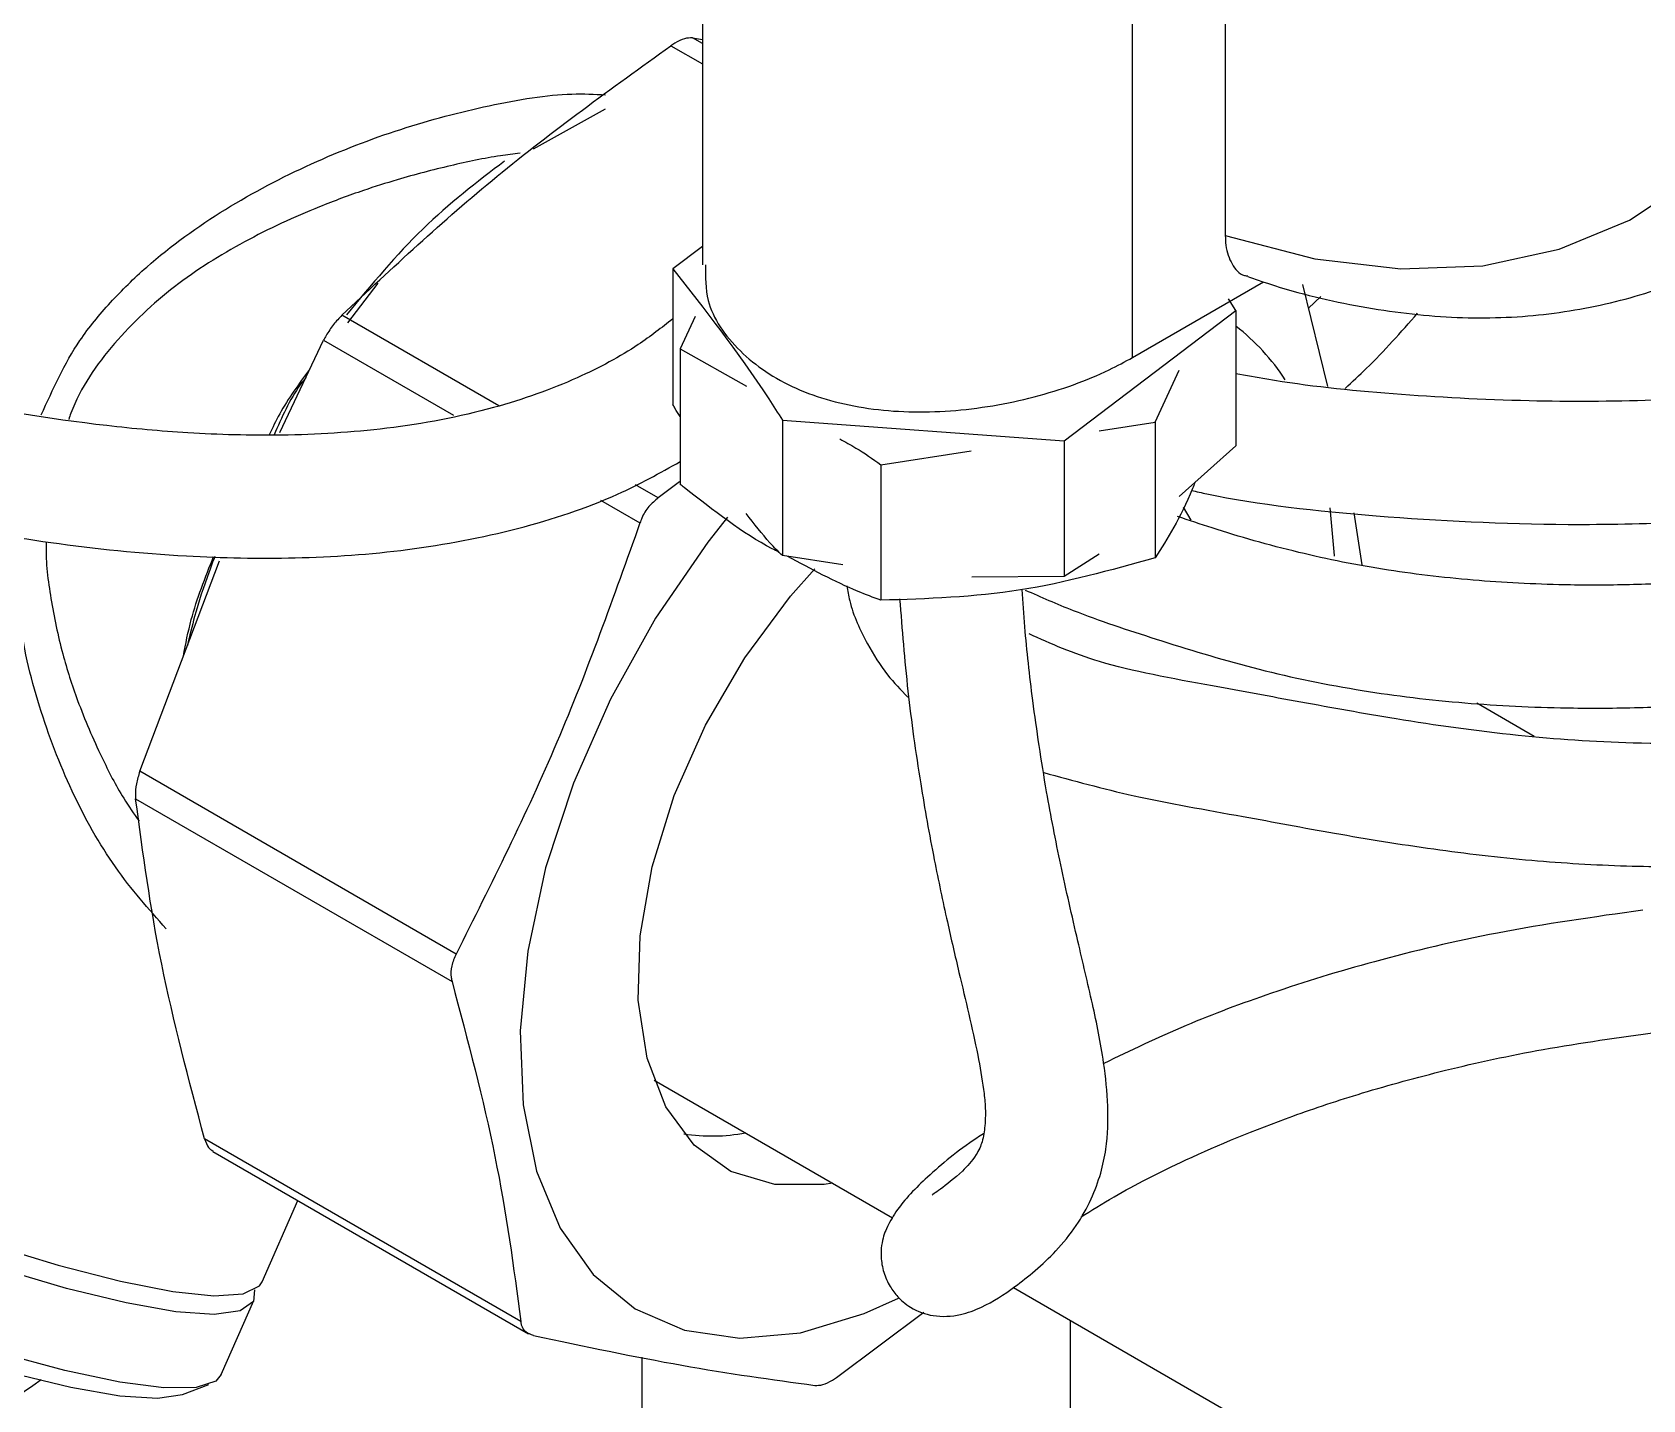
# Model space of a CAD drawing. Extents: x 150 to 4150, y 50 to 2920.
# Drawn here: x 3239.5 to 3337.8, y 1932.2 to 2015.6 of the extents above; entities that cross this region are included whole.
import ezdxf

# ---------------------------------------------------------------- set-up
doc = ezdxf.new("R2010")
doc.units = 0
doc.header["$LTSCALE"] = 10
doc.linetypes.add('SLD-KATı', pattern=[0])
doc.layers.get('0').update_dxf_attribs({"linetype": 'CONTINUOUS'})

msp = doc.modelspace()

# ---------------------------------------------------------------- linework, layer by layer
at = {"color": 7, "linetype": 'SLD-KATı'}
for p, q in [((3280.405, 2030.393), (3280.405, 2001.422)), ((3312.309, 2027.383), (3312.309, 2003.212)), ((3306.652, 1995.775), (3306.652, 2024.117)), ((3279.803, 2015.274), (3280.405, 2015.182)), ((3274.471, 2010.918), (3270.076, 2008.483)), ((3280.405, 2002.552), (3278.599, 2001.182)), ((3278.599, 2001.182), (3278.599, 1992.915)), ((3260.599, 2000.316), (3258.751, 1997.891)), ((3306.652, 1995.775), (3314.645, 2000.389)), ((3318.558, 1994.017), (3317.033, 2000.237)), ((3312.961, 1998.649), (3312.51, 1999.346)), ((3318.14, 1999.492), (3317.392, 1998.776)), ((3279.965, 1998.279), (3279.05, 1996.307)), ((3302.47, 1990.693), (3312.961, 1998.649)), ((3312.961, 1998.649), (3312.961, 1990.381)), ((3254.612, 1991.204), (3257.289, 1996.828)), ((3279.05, 1996.307), (3283.087, 1994.029)), ((3279.05, 1996.307), (3279.05, 1988.039)), ((3308.027, 1991.825), (3309.504, 1995.007)), ((3285.289, 1991.96), (3302.47, 1990.693)), ((3285.289, 1991.96), (3285.289, 1983.692)), ((3304.612, 1991.296), (3308.027, 1991.825)), ((3308.027, 1991.825), (3308.027, 1983.557)), ((3291.297, 1989.237), (3296.809, 1990.089)), ((3302.47, 1990.693), (3302.47, 1982.425)), ((3312.961, 1990.381), (3309.494, 1987.288)), ((3291.297, 1989.237), (3291.297, 1980.969)), ((3279.005, 1988.183), (3277.711, 1987.21)), ((3309.742, 1986.651), (3310.201, 1985.846)), ((3320.666, 1983.124), (3320.165, 1986.297)), ((3246.074, 1970.535), (3250.941, 1983.383)), ((3288.965, 1983.131), (3285.289, 1983.692)), ((3304.623, 1983.78), (3302.47, 1982.425)), ((3302.47, 1982.425), (3296.848, 1982.38)), ((3331.161, 1972.658), (3327.651, 1974.684)), ((3265.378, 1959.39), (3246.074, 1970.535)), ((3245.824, 1968.855), (3265.128, 1957.71)), ((3277.46, 1951.699), (3292.013, 1943.297)), ((3269.334, 1936.966), (3250.029, 1948.11)), ((3250.532, 1947.35), (3269.793, 1936.231)), ((3253.536, 1939.387), (3255.728, 1944.35)), ((3299.378, 1939.045), (3370.292, 1898.107)), ((3251.038, 1933.735), (3253.036, 1938.256)), ((3288.59, 1933.552), (3293.911, 1937.549)), ((3276.737, 1698.422), (3276.737, 1934.789)), ((3248.678, 1932.524), (3250.296, 1933.129))]:
    msp.add_line(p, q, dxfattribs=at)
at = {"color": 8, "linetype": 'SLD-KATı'}
for p, q in [((3278.473, 2014.795), (3280.405, 2013.68)), ((3280.405, 2014.926), (3279.803, 2015.274)), ((3267.975, 1992.831), (3258.407, 1998.354)), ((3257.289, 1996.828), (3265.222, 1992.249)), ((3274.179, 1987.078), (3276.594, 1985.684)), ((3277.711, 1987.21), (3276.328, 1988.009)), ((3302.851, 1937.041), (3302.851, 1720.623))]:
    msp.add_line(p, q, dxfattribs=at)
at = {"color": 8, "linetype": 'SLD-KATı', "flags": 128}
msp.add_lwpolyline([(3312.309, 2003.212), (3317.766, 2001.799), (3323.025, 2001.184), (3328.02, 2001.377), (3332.692, 2002.374), (3336.982, 2004.163), (3340.838, 2006.722), (3344.214, 2010.021), (3347.069, 2014.019), (3349.366, 2018.667), (3351.08, 2023.909), (3352.188, 2029.68), (3352.677, 2035.91), (3352.541, 2042.524), (3351.782, 2049.441), (3350.409, 2056.576), (3348.439, 2063.842), (3345.896, 2071.151), (3342.81, 2078.413), (3339.22, 2085.54), (3335.17, 2092.446), (3330.707, 2099.045), (3325.888, 2105.257), (3320.771, 2111.008), (3315.418, 2116.225), (3309.894, 2120.847), (3304.267, 2124.816), (3298.606, 2128.084), (3292.979, 2130.612), (3287.456, 2132.367), (3282.103, 2133.33), (3276.985, 2133.488), (3272.166, 2132.84), (3267.704, 2131.393), (3263.653, 2129.164), (3260.063, 2126.182), (3256.978, 2122.482), (3254.434, 2118.11), (3252.464, 2113.118), (3251.091, 2107.569), (3250.332, 2101.528), (3250.197, 2095.071), (3250.686, 2088.276), (3251.794, 2081.225), (3253.507, 2074.005), (3255.805, 2066.704), (3256.596, 2064.532)], dxfattribs=at)
at = {"color": 7, "linetype": 'SLD-KATı', "flags": 128}
for points in [[(3318.981, 1983.661), (3318.979, 1983.697), (3318.715, 1986.609)], [(3281.946, 1986.04), (3280.738, 1984.505), (3277.551, 1979.87), (3274.794, 1974.929), (3272.538, 1969.809), (3270.841, 1964.644), (3269.748, 1959.568), (3269.286, 1954.711), (3269.468, 1950.199), (3270.289, 1946.15), (3271.728, 1942.668), (3273.747, 1939.844), (3276.294, 1937.75), (3279.303, 1936.44), (3282.696, 1935.95), (3286.386, 1936.291), (3290.277, 1937.454), (3292.374, 1938.389)], [(3288.338, 1945.419), (3287.834, 1945.34), (3284.823, 1945.324), (3282.148, 1946.129), (3279.906, 1947.726), (3278.179, 1950.058), (3277.028, 1953.04), (3276.496, 1956.565), (3276.602, 1960.505), (3277.341, 1964.717), (3278.688, 1969.05), (3280.592, 1973.347), (3282.987, 1977.453), (3285.784, 1981.218), (3287.266, 1982.891)], [(3245.251, 1938.103), (3241.601, 1938.996), (3237.414, 1940.226), (3232.79, 1941.766), (3227.837, 1943.578), (3222.67, 1945.621), (3217.41, 1947.847), (3212.182, 1950.203), (3207.108, 1952.634), (3202.306, 1955.083), (3197.889, 1957.493), (3193.96, 1959.808), (3190.613, 1961.972), (3187.924, 1963.936), (3185.958, 1965.653), (3184.76, 1967.084), (3184.358, 1968.193), (3184.762, 1968.957), (3184.89, 1969.039)], [(3251.038, 1933.735), (3250.71, 1933.344), (3249.509, 1932.945), (3247.541, 1932.92), (3244.85, 1933.269), (3241.501, 1933.984), (3237.571, 1935.049), (3233.153, 1936.438), (3228.35, 1938.119), (3223.275, 1940.052), (3218.046, 1942.193), (3212.787, 1944.49), (3207.621, 1946.891), (3202.668, 1949.338), (3198.045, 1951.775), (3193.86, 1954.144), (3190.211, 1956.39), (3187.184, 1958.461), (3184.85, 1960.307), (3183.263, 1961.885), (3182.461, 1963.159), (3182.436, 1964.044)], [(3183.13, 1961.483), (3183.158, 1961.416), (3184.062, 1960.11), (3185.757, 1958.501), (3188.203, 1956.627), (3191.34, 1954.534), (3195.089, 1952.275), (3199.359, 1949.905), (3204.045, 1947.481), (3209.031, 1945.065), (3214.195, 1942.715), (3219.408, 1940.489), (3224.544, 1938.442), (3229.475, 1936.625), (3234.08, 1935.081), (3238.246, 1933.85), (3241.87, 1932.961), (3244.863, 1932.437), (3247.151, 1932.29), (3248.678, 1932.524), (3248.678, 1932.524)], [(3197.356, 1959.214), (3201.661, 1956.822), (3206.377, 1954.377), (3211.394, 1951.936), (3216.595, 1949.556), (3221.858, 1947.293), (3227.06, 1945.2), (3232.078, 1943.325), (3236.795, 1941.714), (3241.1, 1940.403), (3244.893, 1939.424), (3248.085, 1938.799), (3250.6, 1938.543), (3252.38, 1938.662), (3253.383, 1939.153), (3253.536, 1939.387)], [(3253.078, 1938.913), (3253.01, 1938.203), (3252.205, 1937.62), (3250.616, 1937.407), (3248.28, 1937.57), (3245.251, 1938.103)]]:
    msp.add_lwpolyline(points, dxfattribs=at)
at = {"color": 7, "linetype": 'SLD-KATı'}
for centre, radius, start, end in [((3305.071, 1987.424), 12.942, 32.65251, 52.43338), ((3280.985, 1959.448), 11.158, 261.16702, 280.58479)]:
    msp.add_arc(centre, radius, start, end, dxfattribs=at)
for points, knots in [([(3258.407, 1998.354), (3261.479, 2001.229), (3267.655, 2007.005), (3274.856, 2012.19), (3278.473, 2014.795)], [0, 0, 0, 0, 0.497591, 1, 1, 1, 1]), ([(3279.803, 2015.274), (3279.646, 2015.27), (3279.331, 2015.263), (3278.842, 2015.039), (3278.555, 2014.849), (3278.473, 2014.795)], [0, 0, 0, 0, 0.417116, 0.834317, 1, 1, 1, 1]), ([(3198.711, 2012.231), (3197.219, 2012.66), (3194.472, 2013.451), (3191.194, 2014.161), (3188.461, 2014.542), (3186.323, 2014.555), (3184.71, 2014.164), (3183.541, 2013.538), (3182.39, 2012.272), (3181.968, 2011.036), (3181.895, 2010.009), (3182.012, 2008.904), (3182.798, 2007.142), (3184.826, 2005.039), (3188.577, 2002.336), (3194.785, 1998.871), (3204.428, 1994.488), (3214.84, 1990.613), (3224.485, 1987.727), (3233.011, 1985.737), (3240.678, 1984.393), (3248.265, 1983.607), (3255.613, 1983.456), (3262.467, 1983.932), (3269.16, 1985.213), (3274.823, 1987.068), (3277.81, 1988.736), (3279.05, 1989.428)], [0, 0, 0, 0, 0.038906, 0.071605, 0.099232, 0.13258, 0.157157, 0.174475, 0.187771, 0.203897, 0.21018, 0.220689, 0.253735, 0.292769, 0.335367, 0.426435, 0.51548, 0.599068, 0.673111, 0.719577, 0.766979, 0.816205, 0.854451, 0.893823, 0.933403, 0.972349, 1, 1, 1, 1]), ([(3278.599, 1998.133), (3277.922, 1997.601), (3276.249, 1996.285), (3272.652, 1994.363), (3267.507, 1992.51), (3261.292, 1991.34), (3254.936, 1990.954), (3249.197, 1991.112), (3242.034, 1991.763), (3233.185, 1993.287), (3224.46, 1995.536), (3217.544, 1997.709), (3212.124, 1999.625), (3206.747, 2001.742), (3201.34, 2004.119), (3196.395, 2006.568), (3192.8, 2008.617), (3190.594, 2009.978), (3189.528, 2010.886), (3189.454, 2010.807), (3189.435, 2010.786)], [0, 0, 0, 0, 0.0267495, 0.0660502, 0.1117437, 0.1642965, 0.2142194, 0.2590257, 0.2988182, 0.3870095, 0.4832448, 0.5401876, 0.5943274, 0.6561495, 0.725549, 0.7995547, 0.8738273, 0.92906, 0.9812892, 1, 1, 1, 1]), ([(3312.309, 2003.212), (3312.316, 2003.013), (3312.341, 2002.344), (3312.68, 2001.441), (3313.193, 2000.814), (3313.615, 2000.761), (3313.685, 2000.752)], [0, 0, 0, 0, 0.162546, 0.545286, 0.924653, 1, 1, 1, 1]), ([(3313.677, 2000.726), (3313.985, 2000.616), (3316.192, 1999.825), (3320.261, 1998.845), (3325.785, 1998.126), (3331.106, 1998.205), (3336.126, 1999.075), (3340.31, 2000.411), (3342.632, 2001.744), (3343.54, 2002.265)], [0, 0, 0, 0, 0.028448, 0.204348, 0.379554, 0.552956, 0.723852, 0.892045, 1, 1, 1, 1]), ([(3278.599, 2001.182), (3280.555, 1998.696), (3282.789, 1995.857), (3285.012, 1992.391), (3285.289, 1991.96)], [0, 0, 0, 0, 0.875464, 1, 1, 1, 1]), ([(3280.603, 2001.428), (3280.595, 2000.694), (3280.572, 1998.813), (3282.5, 1996.053), (3285.917, 1993.73), (3290.457, 1992.487), (3295.562, 1992.357), (3300.726, 1993.247), (3304.445, 1994.576), (3306.184, 1995.521), (3306.652, 1995.775)], [0, 0, 0, 0, 0.0920984, 0.2362018, 0.3784221, 0.5186669, 0.6598049, 0.8033574, 0.9471799, 1, 1, 1, 1]), ([(3258.407, 1998.354), (3258.236, 1998.173), (3257.895, 1997.81), (3257.519, 1997.25), (3257.34, 1996.922), (3257.289, 1996.828)], [0, 0, 0, 0, 0.417116, 0.834317, 1, 1, 1, 1]), ([(3319.622, 1993.895), (3320.058, 1994.295), (3321.629, 1995.738), (3323.03, 1997.327), (3324.043, 1998.475)], [0, 0, 0, 0, 0.2771807, 1, 1, 1, 1]), ([(3365.865, 1997.531), (3364.349, 1997.052), (3361.457, 1996.137), (3355.843, 1994.884), (3349.83, 1993.963), (3343.644, 1993.399), (3337.501, 1993.094), (3330.441, 1993.061), (3322.492, 1993.499), (3316.631, 1994.098), (3313.586, 1994.669), (3312.961, 1994.786)], [0, 0, 0, 0, 0.091034, 0.173713, 0.312106, 0.414129, 0.504446, 0.643405, 0.80214, 0.959352, 1, 1, 1, 1]), ([(3256.436, 1995.041), (3255.787, 1994.166), (3254.857, 1992.912), (3254.18, 1991.488), (3253.976, 1991.059)], [0, 0, 0, 0, 0.698118, 1, 1, 1, 1]), ([(3256.205, 1994.55), (3256.092, 1994.406), (3255.287, 1993.375), (3254.74, 1992.126), (3254.269, 1991.052)], [0, 0, 0, 0, 0.1398951, 1, 1, 1, 1]), ([(3279.05, 1992.175), (3278.943, 1992.338), (3278.792, 1992.571), (3278.643, 1992.836), (3278.599, 1992.915)], [0, 0, 0, 0, 0.703519, 1, 1, 1, 1]), ([(3288.798, 1990.807), (3289.124, 1990.629), (3289.959, 1990.175), (3290.791, 1989.592), (3291.297, 1989.237)], [0, 0, 0, 0, 0.390711, 1, 1, 1, 1]), ([(3310.245, 1987.665), (3310.559, 1987.596), (3313.974, 1986.842), (3321.669, 1985.998), (3331.48, 1985.51), (3340.575, 1985.68), (3348.908, 1986.267), (3356.663, 1987.386), (3363.305, 1988.857), (3366.588, 1989.896), (3368.275, 1990.429)], [0, 0, 0, 0, 0.0192857, 0.2099796, 0.4116465, 0.5275528, 0.6630902, 0.8204777, 0.9077364, 1, 1, 1, 1]), ([(3285.08, 1983.907), (3284.941, 1983.975), (3283.007, 1984.923), (3280.982, 1986.524), (3279.131, 1987.976), (3279.05, 1988.039)], [0, 0, 0, 0, 0.068901, 0.959326, 1, 1, 1, 1]), ([(3310.456, 1988.147), (3310.407, 1988.024), (3309.598, 1986.012), (3308.788, 1984.746), (3308.027, 1983.557)], [0, 0, 0, 0, 0.06077, 1, 1, 1, 1]), ([(3277.711, 1987.21), (3277.512, 1987.045), (3277.114, 1986.715), (3276.764, 1986.14), (3276.631, 1985.785), (3276.594, 1985.684)], [0, 0, 0, 0, 0.417116, 0.834317, 1, 1, 1, 1]), ([(3366.396, 1987.196), (3364.475, 1986.564), (3360.856, 1985.372), (3355.325, 1984.05), (3350.317, 1983.116), (3345.628, 1982.472), (3341.316, 1982.082), (3337.205, 1981.894), (3332.722, 1981.872), (3327.662, 1982.115), (3322.061, 1982.762), (3316.604, 1983.856), (3312.417, 1985.062), (3310.09, 1985.843), (3309.389, 1986.078)], [0, 0, 0, 0, 0.103931, 0.195863, 0.277243, 0.347551, 0.419984, 0.482389, 0.544752, 0.63833, 0.736033, 0.840955, 0.952065, 1, 1, 1, 1]), ([(3285.289, 1983.692), (3285.035, 1983.944), (3284.306, 1984.668), (3283.564, 1985.631), (3283.081, 1986.258)], [0, 0, 0, 0, 0.348261, 1, 1, 1, 1]), ([(3276.594, 1985.684), (3274.989, 1981.176), (3271.764, 1972.115), (3267.514, 1963.645), (3265.378, 1959.39)], [0, 0, 0, 0, 0.497591, 1, 1, 1, 1]), ([(3248.737, 1977.566), (3248.879, 1978.304), (3249.263, 1980.31), (3250.07, 1982.352), (3250.58, 1983.643)], [0, 0, 0, 0, 0.3678, 1, 1, 1, 1]), ([(3250.655, 1983.641), (3250.536, 1983.326), (3250.073, 1982.106), (3249.477, 1980.282), (3249.121, 1978.793), (3248.98, 1978.205)], [0, 0, 0, 0, 0.174015, 0.67401, 1, 1, 1, 1]), ([(3291.297, 1980.969), (3290.832, 1981.142), (3288.955, 1981.841), (3287.046, 1982.869), (3285.611, 1983.643)], [0, 0, 0, 0, 0.247875, 1, 1, 1, 1]), ([(3308.027, 1983.557), (3305.289, 1982.793), (3299.713, 1981.237), (3294.135, 1981.059), (3291.297, 1980.969)], [0, 0, 0, 0, 0.491212, 1, 1, 1, 1]), ([(3289.216, 1981.849), (3289.269, 1981.545), (3289.487, 1980.29), (3290.344, 1978.469), (3291.554, 1976.499), (3292.511, 1975.504), (3292.938, 1975.061)], [0, 0, 0, 0, 0.1174675, 0.4844181, 0.7703807, 1, 1, 1, 1]), ([(3297.554, 1948.426), (3297.421, 1948.339), (3296.047, 1947.447), (3294.3, 1945.99), (3292.46, 1944.165), (3291.619, 1942.652), (3291.354, 1941.939), (3291.277, 1940.922), (3291.432, 1939.971), (3291.801, 1939.143), (3292.273, 1938.526), (3292.693, 1938.128), (3293.362, 1937.644), (3294.521, 1937.225), (3296.09, 1937.302), (3297.837, 1937.973), (3299.543, 1939.1), (3301.606, 1940.77), (3303.214, 1942.733), (3304.14, 1944.364), (3304.727, 1945.962), (3305.14, 1947.907), (3305.191, 1950.067), (3304.893, 1953.112), (3304.206, 1956.411), (3303.25, 1960.429), (3302.253, 1964.791), (3301.292, 1969.747), (3300.572, 1974.602), (3300.108, 1978.695), (3299.968, 1980.867), (3299.919, 1981.623)], [0, 0, 0, 0, 0.009861, 0.10189, 0.174083, 0.204516, 0.231627, 0.243568, 0.256302, 0.268727, 0.278834, 0.285295, 0.294002, 0.318014, 0.344854, 0.367458, 0.40937, 0.45938, 0.485617, 0.509025, 0.529996, 0.548722, 0.582936, 0.616718, 0.663222, 0.712615, 0.771796, 0.829307, 0.903747, 0.966501, 1, 1, 1, 1]), ([(3300.105, 1981.589), (3301.062, 1981.168), (3303.541, 1980.076), (3308.238, 1978.536), (3313.876, 1976.793), (3320.05, 1975.475), (3326.382, 1974.684), (3332.033, 1974.379), (3336.991, 1974.382), (3341.487, 1974.574), (3346.167, 1974.982), (3351.25, 1975.666), (3356.709, 1976.671), (3362.783, 1978.114), (3366.778, 1979.428), (3368.905, 1980.129)], [0, 0, 0, 0, 0.055965, 0.145013, 0.24317, 0.33993, 0.429503, 0.514151, 0.5703, 0.626363, 0.690245, 0.752411, 0.824829, 0.906736, 1, 1, 1, 1]), ([(3292.441, 1981.053), (3292.587, 1979.198), (3292.871, 1975.581), (3293.622, 1970.197), (3294.469, 1965.45), (3295.29, 1961.58), (3296.217, 1957.564), (3297.053, 1954.154), (3297.528, 1951.457), (3297.661, 1950.289), (3297.68, 1949.523), (3297.636, 1948.793), (3297.549, 1948.111), (3297.318, 1947.514), (3296.937, 1946.833), (3296.096, 1945.931), (3295.044, 1945.124), (3294.505, 1944.758), (3294.454, 1944.706), (3294.431, 1944.682)], [0, 0, 0, 0, 0.147505, 0.287533, 0.398581, 0.487884, 0.560437, 0.68208, 0.734137, 0.759837, 0.773582, 0.78786, 0.81085, 0.820737, 0.83283, 0.873727, 0.940276, 0.972586, 1, 1, 1, 1]), ([(3364.335, 1976), (3361.216, 1975.141), (3355.235, 1973.495), (3345.909, 1972.303), (3337.508, 1972.129), (3329.797, 1972.677), (3323.034, 1973.64), (3316.875, 1974.758), (3310.729, 1975.895), (3304.661, 1976.979), (3301.678, 1978.315), (3300.337, 1978.916)], [0, 0, 0, 0, 0.136581, 0.261941, 0.373513, 0.470475, 0.58023, 0.672405, 0.763471, 0.89371, 1, 1, 1, 1]), ([(3246.074, 1970.535), (3245.998, 1970.276), (3245.847, 1969.76), (3245.797, 1969.196), (3245.818, 1968.93), (3245.824, 1968.855)], [0, 0, 0, 0, 0.417116, 0.834317, 1, 1, 1, 1]), ([(3301.232, 1970.463), (3303.032, 1969.967), (3306.818, 1968.923), (3312.909, 1967.886), (3318.987, 1966.732), (3324.839, 1965.778), (3330.82, 1965.071), (3336.632, 1964.714), (3342.541, 1964.702), (3348.3, 1965.082), (3354.206, 1965.865), (3360.285, 1967.033), (3364.376, 1968.21), (3366.576, 1968.843)], [0, 0, 0, 0, 0.104564, 0.219995, 0.311817, 0.406394, 0.494972, 0.576979, 0.65299, 0.739701, 0.81395, 0.899936, 1, 1, 1, 1]), ([(3250.029, 1948.11), (3249.072, 1951.716), (3247.158, 1958.926), (3246.268, 1965.545), (3245.824, 1968.855)], [0, 0, 0, 0, 0.5, 1, 1, 1, 1]), ([(3337.784, 1962.07), (3334.79, 1961.645), (3329.1, 1960.838), (3321.526, 1959.033), (3315.218, 1957.093), (3309.644, 1954.998), (3306.52, 1953.496), (3304.892, 1952.713)], [0, 0, 0, 0, 0.233276, 0.443304, 0.634633, 0.809505, 1, 1, 1, 1]), ([(3265.378, 1959.39), (3265.274, 1959.149), (3265.066, 1958.666), (3265.041, 1958.087), (3265.109, 1957.794), (3265.128, 1957.71)], [0, 0, 0, 0, 0.417116, 0.834317, 1, 1, 1, 1]), ([(3303.503, 1943.343), (3304.149, 1943.752), (3305.908, 1944.865), (3310.158, 1947.028), (3315.313, 1949.171), (3320.769, 1950.983), (3325.86, 1952.374), (3331.869, 1953.682), (3336.333, 1954.299), (3338.683, 1954.624)], [0, 0, 0, 0, 0.09481, 0.258277, 0.460092, 0.57639, 0.703815, 0.844046, 1, 1, 1, 1]), ([(3250.029, 1948.11), (3250.099, 1947.915), (3250.222, 1947.571), (3250.447, 1947.431), (3250.545, 1947.37)], [0, 0, 0, 0, 0.566166, 1, 1, 1, 1]), ([(3270.097, 1936.117), (3269.931, 1936.177), (3269.601, 1936.298), (3269.388, 1936.647), (3269.346, 1936.896), (3269.334, 1936.966)], [0, 0, 0, 0, 0.417116, 0.834317, 1, 1, 1, 1]), ([(3270.097, 1936.117), (3273.199, 1935.464), (3279.433, 1934.154), (3284.643, 1933.435), (3287.26, 1933.074)], [0, 0, 0, 0, 0.497591, 1, 1, 1, 1]), ([(3228.355, 1925.359), (3229.563, 1926.194), (3233.404, 1928.847), (3237.358, 1931.565), (3240.068, 1933.428)], [0, 0, 0, 0, 0.314569, 1, 1, 1, 1]), ([(3287.26, 1933.074), (3287.417, 1933.077), (3287.731, 1933.084), (3288.22, 1933.308), (3288.508, 1933.498), (3288.59, 1933.552)], [0, 0, 0, 0, 0.417116, 0.834317, 1, 1, 1, 1])]:
    msp.add_open_spline(points, degree=3, knots=knots, dxfattribs=at)
at = {"color": 8, "linetype": 'SLD-KATı'}
for points, knots in [([(3240.068, 1992.278), (3240.77, 1993.839), (3241.879, 1996.303), (3244.276, 1999.19), (3247.136, 2001.994), (3251.23, 2004.93), (3256.516, 2007.69), (3262.01, 2009.808), (3267.415, 2011.226), (3271.759, 2011.94), (3273.822, 2011.835), (3274.49, 2011.801)], [0, 0, 0, 0, 0.117706, 0.185708, 0.256633, 0.392416, 0.527836, 0.663793, 0.799447, 0.935055, 1, 1, 1, 1]), ([(3269.278, 2008.246), (3268.881, 2008.195), (3267.511, 2008.02), (3264.986, 2007.487), (3262.186, 2006.758), (3259.51, 2005.91), (3257.151, 2005.038), (3254.719, 2003.988), (3251.7, 2002.473), (3248.094, 2000.214), (3244.413, 1996.751), (3242.375, 1993.826), (3241.782, 1992.127), (3241.739, 1992.002)], [0, 0, 0, 0, 0.040147, 0.138543, 0.241358, 0.305656, 0.39101, 0.465461, 0.540175, 0.689634, 0.839122, 0.988126, 1, 1, 1, 1]), ([(3247.689, 1960.935), (3246.624, 1962.127), (3244.489, 1964.517), (3241.856, 1969.237), (3239.849, 1974.457), (3238.564, 1979.732), (3238.59, 1983.265), (3238.601, 1984.844)], [0, 0, 0, 0, 0.207601, 0.416051, 0.623063, 0.831546, 1, 1, 1, 1]), ([(3240.379, 1984.538), (3240.375, 1984.467), (3240.31, 1983.306), (3240.639, 1980.993), (3241.281, 1977.826), (3242.335, 1974.568), (3243.606, 1971.63), (3244.878, 1969.142), (3245.718, 1967.946), (3246.039, 1967.489)], [0, 0, 0, 0, 0.011418, 0.185576, 0.370877, 0.532756, 0.741034, 0.900999, 1, 1, 1, 1])]:
    msp.add_open_spline(points, degree=3, knots=knots, dxfattribs=at)
at = {"color": 7, "linetype": 'SLD-KATı'}
for points in [[(3268.34, 2007.76), (3266.645, 2006.468), (3263.256, 2003.883), (3260.21, 2000.217), (3258.687, 1998.385)], [(3265.128, 1957.71), (3266.085, 1954.105), (3268, 1946.895), (3268.889, 1940.276), (3269.334, 1936.966)]]:
    msp.add_open_spline(points, degree=3, dxfattribs=at)

doc.saveas('drawing.dxf')
